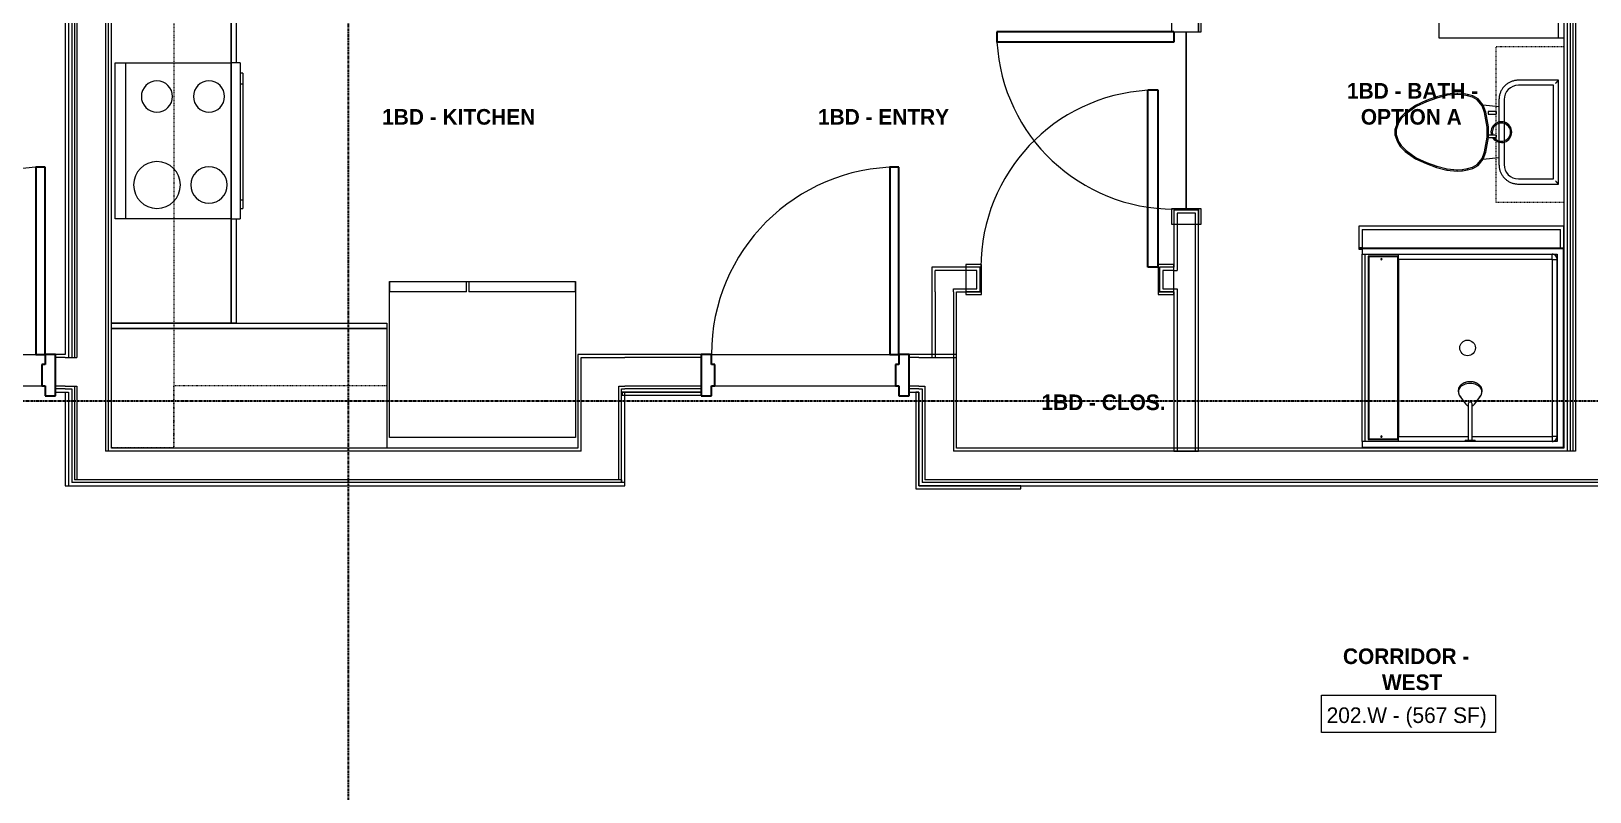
# Model space of a CAD drawing. Header units: inches. Extents: x -4093 to -1777, y 9773 to 12264.
# Drawn here: x -3215.3 to -2915.8, y 10392.1 to 10538.3 of the extents above; entities that cross this region are included whole.
import ezdxf

# ---------------------------------------------------------------- set-up
doc = ezdxf.new("R2010")
doc.units = ezdxf.units.IN
doc.header["$MEASUREMENT"] = 0
doc.linetypes.add('Dash', pattern=[0.25, 0.125, -0.125])
doc.linetypes.add('Grid Line 1_2_', pattern=[0.875, 0.5, -0.125, 0.125, -0.125])
for name, color, linetype, lineweight in [('0-1', 7, 'Continuous', 5), ('0-2', 7, 'Continuous', 9), ('0-3', 8, 'Continuous', 9), ('A-AREA-IDEN', 2, 'Continuous', 9), ('A-DOOR-1', 7, 'Continuous', 9), ('A-DOOR-2', 10, 'Continuous', 30), ('A-DOOR-FRAM-1', 10, 'Continuous', 30), ('A-FLOR-1', 7, 'Continuous', 9), ('A-FLOR-2', 192, 'Continuous', 9), ('A-WALL-1', 7, 'Continuous', 9), ('A-WALL-2', 250, 'Continuous', 18), ('I-WALL-1', 7, 'Continuous', 9), ('P-SANR-FIXT-1', 7, 'Continuous', 9), ('Q-CASE-1', 7, 'Continuous', 9), ('Q-CASE-2', 7, 'Dash', 9), ('Q-CASE-HDLN-1', 7, 'Dash', 9), ('Q-SPCQ-1', 7, 'Continuous', 9), ('S-GRID-1', 1, 'Grid Line 1_2_', 30)]:
    doc.layers.add(name, color=color, linetype=linetype, lineweight=lineweight)
doc.styles.add('Century Gothic', font='ufonts.com_century-gothic.ttf', dxfattribs={"height": 3})
doc.styles.add('Century Gothic_B', font='GOTHICB.TTF', dxfattribs={"height": 3})

# ---------------------------------------------------------------- blocks, each defined once
blk = doc.blocks.new('OD_CW_Upper Cabinet - OD_CW_Upper Cabinet-4366989-BACKGROUND - 2ND FLOOR')
at = {"layer": 'Q-CASE-HDLN-1'}
for p, q in [((0.74, -24), (0.74, -12)), ((0.74, -12), (115.86, -12)), ((115.86, -12), (115.86, -24)), ((115.86, -24), (0.74, -24))]:
    blk.add_line(p, q, dxfattribs=at)
blk = doc.blocks.new('OD_CW_Base Cabinet - OD_CW_Base Cabinet-V32-BACKGROUND - 2ND FLOOR')
at = {"layer": 'Q-CASE-1'}
for p, q in [((0.74, 0), (20.8, 0)), ((0.74, 0), (20.8, 0)), ((20.8, -1), (0.74, -1)), ((0.74, -1), (20.8, -1)), ((50.8, 0), (70.86, 0)), ((50.8, 0), (70.86, 0)), ((70.86, -1), (50.8, -1)), ((50.8, -1), (70.86, -1)), ((70.86, 0), (70.86, -24)), ((70.86, 0), (70.86, -1)), ((70.86, -1), (70.86, -24))]:
    blk.add_line(p, q, dxfattribs=at)
blk = doc.blocks.new('SWING - SINGLE - FLUSH - SWING - FLUSH - 2-10 x 6-8 - PRIVACY-4346067-BACKGROUND - 2ND FLOOR')
at = {"layer": 'A-DOOR-1'}
for p, q in [((-17, 2.87), (-20, 2.87)), ((-20, 2.87), (-20, -2.38)), ((-17, -2.38), (-17, 2.87)), ((20, 2.87), (17, 2.87)), ((17, 2.87), (17, -2.38)), ((20, -2.38), (20, 2.87)), ((-20, -2.38), (-17, -2.38)), ((-17, -2.38), (-20, -2.38)), ((-20, -2.38), (-20, -2.88)), ((-20, -2.88), (-17, -2.88)), ((-17, -2.88), (-17, -2.38)), ((17, -2.38), (20, -2.38)), ((20, -2.38), (17, -2.38)), ((17, -2.38), (17, -2.88)), ((17, -2.88), (20, -2.88)), ((20, -2.88), (20, -2.38))]:
    blk.add_line(p, q, dxfattribs=at)
blk.add_arc((17, 2.37), 34.07, 93.3657, 180, dxfattribs=at)
at = {"layer": 'A-DOOR-2'}
for p, q in [((15, 2.37), (15, 36.38)), ((17, 36.38), (15, 36.38)), ((17, 2.37), (17, 36.38)), ((17, 2.37), (15, 2.37))]:
    blk.add_line(p, q, dxfattribs=at)
blk = doc.blocks.new('SWING - SINGLE - FLUSH - SWING - FLUSH - 2-10 x 6-8 - PRIVACY-4346066-BACKGROUND - 2ND FLOOR')
at = {"layer": 'A-DOOR-1'}
for p, q in [((-17, 2.87), (-20, 2.87)), ((-20, 2.87), (-20, -2.38)), ((-17, -2.38), (-17, 2.87)), ((20, 2.87), (17, 2.87)), ((17, 2.87), (17, -2.38)), ((20, -2.38), (20, 2.87)), ((-20, -2.38), (-17, -2.38)), ((-17, -2.38), (-20, -2.38)), ((-20, -2.38), (-20, -2.88)), ((-20, -2.88), (-17, -2.88)), ((-17, -2.88), (-17, -2.38)), ((17, -2.38), (20, -2.38)), ((20, -2.38), (17, -2.38)), ((17, -2.38), (17, -2.88)), ((17, -2.88), (20, -2.88)), ((20, -2.88), (20, -2.38))]:
    blk.add_line(p, q, dxfattribs=at)
blk.add_arc((17, 2.37), 34.07, 93.3657, 180, dxfattribs=at)
at = {"layer": 'A-DOOR-2'}
for p, q in [((15, 2.37), (15, 36.38)), ((17, 36.38), (15, 36.38)), ((17, 2.37), (17, 36.38)), ((17, 2.37), (15, 2.37))]:
    blk.add_line(p, q, dxfattribs=at)
blk = doc.blocks.new('Toilet-Domestic-3D - Toilet-Domestic-3D-1352612-BACKGROUND - 2ND FLOOR')
at = {"layer": 'P-SANR-FIXT-1'}
for p, q in [((-9.98, 19.48), (-9.98, 11.75)), ((9.98, 19.48), (-9.98, 19.48)), ((-9.86, 19.36), (-9.98, 19.48)), ((9, 18.5), (-9, 18.5)), ((-9, 18.5), (-9, 11.75)), ((-9, 18.5), (-9, 11.75)), ((9, 18.5), (-9, 18.5)), ((9, 11.75), (9, 18.5)), ((9, 11.75), (9, 18.5)), ((9.98, 19.48), (9.86, 19.36)), ((9.98, 11.75), (9.98, 19.48)), ((-6.25, 9), (6.25, 9)), ((-6.25, 9), (6.25, 9)), ((-6.25, 8.02), (6.25, 8.02)), ((-4.86, 8.02), (-5.21, 5)), ((-1, 6), (-3.84, 5.5)), ((-1, 6), (-0.98, 5.75)), ((0.56, 6), (-1, 6)), ((3.84, 5.5), (1.05, 5.99)), ((5.21, 5), (4.86, 8.02)), ((-6.97, 3), (-7.24, 2)), ((-6.4, 4), (-6.97, 3)), ((-6.97, 3), (-6.73, 2.9)), ((-6.21, 3.84), (-6.73, 2.9)), ((-5.21, 5), (-6.4, 4)), ((-6.21, 3.84), (-6.4, 4)), ((-5.08, 4.78), (-6.21, 3.84)), ((-3.84, 5.5), (-5.21, 5)), ((-5.21, 5), (-5.08, 4.78)), ((-3.77, 5.26), (-5.08, 4.78)), ((-3.84, 5.5), (-3.77, 5.26)), ((-0.98, 5.75), (-3.77, 5.26)), ((0.98, 5.75), (-0.98, 5.75)), ((1, 5.98), (0.98, 5.75)), ((3.77, 5.26), (0.98, 5.75)), ((3.84, 5.5), (3.77, 5.26)), ((5.08, 4.78), (3.77, 5.26)), ((5.21, 5), (3.84, 5.5)), ((5.21, 5), (5.08, 4.78)), ((6.21, 3.84), (5.08, 4.78)), ((6.4, 4), (5.21, 5)), ((6.4, 4), (6.21, 3.84)), ((6.73, 2.9), (6.21, 3.84)), ((6.97, 3), (6.4, 4)), ((6.97, 3), (6.73, 2.9)), ((7.24, 2), (6.97, 3)), ((-7.41, 1), (-7.5, 0)), ((-7.24, 2), (-7.41, 1)), ((-7.41, 1), (-7.16, 0.96)), ((-7.16, 0.96), (-7.25, 0)), ((-7.24, 2), (-6.99, 1.95)), ((-6.99, 1.95), (-7.16, 0.96)), ((-6.73, 2.9), (-6.99, 1.95)), ((6.99, 1.95), (6.73, 2.9)), ((7.24, 2), (6.99, 1.95)), ((7.16, 0.96), (6.99, 1.95)), ((7.41, 1), (7.16, 0.96)), ((7.25, 0), (7.16, 0.96)), ((7.41, 1), (7.24, 2)), ((7.5, 0), (7.25, 0)), ((7.5, 0), (7.41, 1)), ((-7.5, 0), (-7.25, 0)), ((-7.5, 0), (-7.33, -1.99)), ((-7.33, -1.99), (-7.08, -1.95)), ((-7.33, -1.99), (-6.79, -4)), ((-7.25, 0), (-7.08, -1.95)), ((-7.08, -1.95), (-6.55, -3.92)), ((6.55, -3.92), (7.08, -1.95)), ((6.79, -4), (7.33, -1.99)), ((7.08, -1.95), (7.25, 0)), ((7.33, -1.99), (7.08, -1.95)), ((7.33, -1.99), (7.5, 0)), ((-6.79, -4), (-6.55, -3.92)), ((-6.79, -4), (-6.06, -6)), ((-6.55, -3.92), (-5.83, -5.9)), ((-6.06, -6), (-5.83, -5.9)), ((-5.83, -5.9), (-4.91, -7.88)), ((4.91, -7.88), (5.83, -5.9)), ((5.83, -5.9), (6.55, -3.92)), ((6.06, -6), (5.83, -5.9)), ((6.06, -6), (6.79, -4)), ((6.79, -4), (6.55, -3.92)), ((-6.06, -6), (-5.13, -8)), ((-5.13, -8), (-4.91, -7.88)), ((-5.13, -8), (-3.74, -10)), ((-4.91, -7.88), (-3.55, -9.84)), ((3.55, -9.84), (4.91, -7.88)), ((3.74, -10), (5.13, -8)), ((5.13, -8), (4.91, -7.88)), ((5.13, -8), (6.06, -6)), ((-3.74, -10), (-3.55, -9.84)), ((-3.74, -10), (-2.74, -11)), ((-3.55, -9.84), (-2.59, -10.8)), ((-2.74, -11), (-2.59, -10.8)), ((-2.74, -11), (-1.87, -11.5)), ((-2.59, -10.8), (-1.77, -11.27)), ((-1.87, -11.5), (-1.77, -11.27)), ((-1.87, -11.5), (-0.5, -12)), ((-1.77, -11.27), (-0.46, -11.75)), ((-0.5, -12), (-0.46, -11.75)), ((-0.46, -11.75), (0.46, -11.75)), ((0.46, -11.75), (1.77, -11.27)), ((0.5, -12), (0.46, -11.75)), ((0.5, -12), (1.87, -11.5)), ((1.77, -11.27), (2.59, -10.8)), ((1.87, -11.5), (1.77, -11.27)), ((1.87, -11.5), (2.74, -11)), ((2.59, -10.8), (3.55, -9.84)), ((2.74, -11), (2.59, -10.8)), ((2.74, -11), (3.74, -10)), ((3.74, -10), (3.55, -9.84)), ((-0.5, -12), (0.5, -12))]:
    blk.add_line(p, q, dxfattribs=at)
at = {"layer": 'P-SANR-FIXT-1', "flags": 128}
for points in [[(-9.98, 11.75), (-9.97, 11.6), (-9.97, 11.45), (-9.95, 11.3), (-9.93, 11.16), (-9.9, 11.01), (-9.87, 10.86), (-9.83, 10.72), (-9.79, 10.58), (-9.74, 10.44), (-9.68, 10.3), (-9.62, 10.16), (-9.56, 10.03), (-9.48, 9.9), (-9.41, 9.77), (-9.33, 9.65), (-9.24, 9.52), (-9.15, 9.41), (-9.05, 9.29), (-8.95, 9.18), (-8.85, 9.08), (-8.74, 8.97), (-8.62, 8.88), (-8.51, 8.78), (-8.39, 8.7), (-8.26, 8.61), (-8.14, 8.54), (-8.01, 8.46), (-7.87, 8.4), (-7.74, 8.33), (-7.6, 8.28), (-7.46, 8.22), (-7.32, 8.18), (-7.17, 8.14), (-7.03, 8.11), (-6.88, 8.08), (-6.74, 8.05), (-6.59, 8.04), (-6.44, 8.03), (-6.29, 8.02), (-6.25, 8.02)], [(6.25, 8.02), (6.4, 8.03), (6.55, 8.03), (6.7, 8.05), (6.84, 8.07), (6.99, 8.1), (7.14, 8.13), (7.28, 8.17), (7.42, 8.21), (7.56, 8.26), (7.7, 8.32), (7.84, 8.38), (7.97, 8.44), (8.1, 8.52), (8.23, 8.59), (8.35, 8.67), (8.48, 8.76), (8.59, 8.85), (8.71, 8.95), (8.82, 9.05), (8.92, 9.15), (9.03, 9.26), (9.12, 9.38), (9.22, 9.49), (9.3, 9.61), (9.39, 9.74), (9.46, 9.86), (9.54, 9.99), (9.6, 10.13), (9.67, 10.26), (9.72, 10.4), (9.78, 10.54), (9.82, 10.68), (9.86, 10.83), (9.89, 10.97), (9.92, 11.12), (9.95, 11.26), (9.96, 11.41), (9.97, 11.56), (9.98, 11.71), (9.98, 11.75)]]:
    blk.add_lwpolyline(points, dxfattribs=at)
at = {"layer": 'P-SANR-FIXT-1'}
for centre, radius, start, end in [((-6.25, 11.75), 2.75, 180, 270), ((-6.25, 11.75), 2.75, 180, 270), ((0, 8.48), 2, 360, 286.863), ((0, 8.48), 1.75, 360, 289.017), ((6.25, 11.75), 2.75, 270, 360), ((6.25, 11.75), 2.75, 270, 360), ((0, 8.48), 2, 302.0714, 360), ((0, 8.48), 1.75, 308.7554, 360)]:
    blk.add_arc(centre, radius, start, end, dxfattribs=at)
for points in [[(-9.98, 19.48), (-9.98, 19.48), (-9.98, 19.48), (-9.98, 19.48)], [(9.98, 19.48), (9.98, 19.48), (9.98, 19.48), (9.98, 19.48)]]:
    blk.add_open_spline(points, degree=3, dxfattribs=at)
for points, knots in [([(-9.37, 18.87), (-9.41, 18.91), (-9.47, 18.97), (-9.55, 19.05), (-9.6, 19.1), (-9.66, 19.16), (-9.71, 19.21), (-9.75, 19.25), (-9.78, 19.28), (-9.8, 19.3), (-9.82, 19.32), (-9.85, 19.35), (-9.86, 19.36), (-9.86, 19.36)], [0, 0, 0, 0, 0.166667, 0.25, 0.333333, 0.416667, 0.5, 0.583333, 0.666667, 0.708333, 0.75, 0.833333, 1, 1, 1, 1]), ([(9.86, 19.36), (9.86, 19.36), (9.85, 19.35), (9.82, 19.32), (9.8, 19.3), (9.78, 19.28), (9.75, 19.25), (9.71, 19.21), (9.66, 19.16), (9.6, 19.1), (9.55, 19.05), (9.47, 18.97), (9.41, 18.91), (9.37, 18.87)], [-1, -1, -1, -1, -0.833333, -0.75, -0.708333, -0.666667, -0.583333, -0.5, -0.416667, -0.333333, -0.25, -0.166667, 0, 0, 0, 0])]:
    blk.add_open_spline(points, degree=3, knots=knots, dxfattribs=at)
blk = doc.blocks.new('Bath Vanity - Bath Vanity 48_-3150017-BACKGROUND - 2ND FLOOR')
at = {"layer": 'Q-CASE-1'}
for p, q in [((24.74, 24), (-23.26, 24)), ((-23.26, 24), (-23.26, 1)), ((24.74, 1), (24.74, 24))]:
    blk.add_line(p, q, dxfattribs=at)
blk = doc.blocks.new('BATHROOM MIRROR - BATHROOM MIRROR 48_-3123886-BACKGROUND - 2ND FLOOR')
at = {"layer": 'Q-CASE-1'}
for p, q in [((-23.26, -23), (24.74, -23)), ((-23.26, -23), (-23.26, -24)), ((24.74, -24), (24.74, -23)), ((24.74, -24), (-23.26, -24))]:
    blk.add_line(p, q, dxfattribs=at)
blk = doc.blocks.new('300 Series Wall Hung Cabinet_326 - 30_-2909953-BACKGROUND - 2ND FLOOR')
at = {"layer": 'Q-CASE-1'}
for p, q in [((-2.01, 14.69), (-2.5, 14.69)), ((-2.5, 14.69), (-2.5, 13.19)), ((-2.01, 13.19), (-2.5, 13.19)), ((-2.01, 13.19), (-2.01, 14.69)), ((2.49, 14.69), (2, 14.69)), ((2, 14.69), (2, 13.19)), ((2.49, 13.19), (2, 13.19)), ((2.49, 13.19), (2.49, 14.69))]:
    blk.add_line(p, q, dxfattribs=at)
at = {"layer": 'Q-CASE-2'}
for p, q in [((-15, 0.19), (-15, 13.19)), ((-15, 13.19), (15, 13.19)), ((15, 13.19), (15, 0.19)), ((15, 0.19), (-15, 0.19))]:
    blk.add_line(p, q, dxfattribs=at)
blk = doc.blocks.new('OD_CW_Upper Cabinet - OD_CW_Upper Cabinet-4366990-BACKGROUND - 2ND FLOOR')
at = {"layer": 'Q-CASE-HDLN-1'}
for p, q in [((0.74, -24), (0.74, -12)), ((0.74, -12), (41.64, -12)), ((41.64, -12), (41.64, -24)), ((41.64, -24), (0.74, -24))]:
    blk.add_line(p, q, dxfattribs=at)
blk = doc.blocks.new('OD_CW_Base Cabinet - OD_CW_Base Cabinet-4365928-BACKGROUND - 2ND FLOOR')
at = {"layer": 'Q-CASE-1'}
for p, q in [((0.74, 0), (53.64, 0)), ((0.74, 0), (53.64, 0)), ((53.64, -1), (0.74, -1)), ((0.74, -1), (53.64, -1)), ((53.64, 0), (53.64, -24)), ((53.64, 0), (53.64, -1)), ((53.64, -1), (53.64, -24))]:
    blk.add_line(p, q, dxfattribs=at)
blk = doc.blocks.new('Refrigerator_-_Side-by-Side_6047 - 36_ X 30_-1372843-BACKGROUND - 2ND FLOOR')
at = {"layer": 'Q-SPCQ-1'}
for p, q in [((-17.88, 15.58), (17.87, 15.58)), ((-17.88, -14.42), (-17.88, 15.58)), ((-17.88, 15.58), (-3.13, 15.58)), ((-17.88, 15.58), (-17.88, 13.58)), ((-3.13, 13.58), (-3.13, 15.58)), ((-2.63, 15.58), (17.87, 15.58)), ((-2.63, 15.58), (-2.63, 13.58)), ((17.87, 15.58), (17.87, -14.42)), ((17.87, 13.58), (17.87, 15.58)), ((-3.13, 13.58), (-17.88, 13.58)), ((17.87, 13.58), (-2.63, 13.58)), ((17.87, -14.42), (-17.88, -14.42))]:
    blk.add_line(p, q, dxfattribs=at)
blk = doc.blocks.new('The Shower - The Shower-V87-BACKGROUND - 2ND FLOOR')
at = {"layer": 'P-SANR-FIXT-1'}
for p, q in [((0, -0.5), (38.5, -0.5)), ((0, -39.25), (0, -0.5)), ((0.12, -39.25), (0.12, -0.63)), ((0.12, -0.63), (38.38, -0.63)), ((1.25, -39.25), (1.25, -1.75)), ((1.25, -1.75), (37.25, -1.75)), ((1.3, -2.43), (1.28, -2.51)), ((1.42, -2.2), (1.4, -2.23)), ((1.58, -2.01), (1.51, -2.08)), ((1.73, -1.9), (1.7, -1.92)), ((2.01, -1.78), (1.93, -1.8)), ((2.2, -32.27), (2.2, -2.75)), ((2.25, -1.77), (2.25, -1.75)), ((36.25, -1.77), (2.25, -1.77)), ((36.25, -2.7), (2.25, -2.7)), ((36.25, -1.77), (36.25, -1.75)), ((36.3, -18.11), (36.3, -2.75)), ((36.57, -1.8), (36.49, -1.78)), ((36.8, -1.92), (36.77, -1.9)), ((36.99, -2.08), (36.92, -2.01)), ((37.1, -2.23), (37.08, -2.2)), ((37.22, -2.51), (37.2, -2.43)), ((37.25, -1.75), (37.25, -17.52)), ((38.38, -0.63), (38.38, -39.25)), ((38.5, -0.5), (38.5, -39.25)), ((36.3, -32.27), (36.3, -18.89)), ((37.25, -19.48), (37.25, -39.25)), ((1.62, -32.27), (1.62, -38.13)), ((36.75, -32.38), (1.75, -32.38)), ((1.75, -32.38), (1.75, -38)), ((2.2, -32.27), (36.3, -32.27)), ((36.75, -38), (36.75, -32.38)), ((36.88, -38.13), (36.88, -32.27)), ((1.25, -38.75), (37.25, -38.75)), ((1.25, -39.25), (1.25, -38.75)), ((1.62, -38.13), (36.88, -38.13)), ((1.75, -38), (36.75, -38)), ((37.25, -38.75), (37.25, -39.25)), ((0.12, -39.25), (0, -39.25)), ((0.12, -39.25), (1.25, -39.25)), ((37.25, -39.25), (1.25, -39.25)), ((37.25, -39.25), (38.38, -39.25)), ((38.5, -39.25), (38.38, -39.25))]:
    blk.add_line(p, q, dxfattribs=at)
blk.add_circle((19.25, -19), 1.5, dxfattribs=at)
for centre, radius, start, end in [((2.25, -2.75), 1, 90, 180), ((36.25, -2.75), 1, 0, 90), ((2.2, -35.56), 0.125, 0, 180), ((2.2, -35.56), 0.125, 180, 0), ((36.3, -35.56), 0.125, 0, 180), ((36.3, -35.56), 0.125, 180, 0)]:
    blk.add_arc(centre, radius, start, end, dxfattribs=at)
for centre, start_param, end_param in [((2.2, -32.28), 1.570796, 3.141593), ((36.3, -32.28), 0, 1.570796)]:
    blk.add_ellipse(centre, major_axis=(0.95, 0), ratio=0.019505, start_param=start_param, end_param=end_param, dxfattribs=at)
for points, knots in [([(2.25, -1.77), (2.18, -1.77), (2.05, -1.78), (1.8, -1.86), (1.52, -2.04), (1.34, -2.32), (1.26, -2.57), (1.25, -2.7), (1.25, -2.77)], [0, 0, 0, 0, 0.125, 0.25, 0.5, 0.75, 0.875, 1, 1, 1, 1]), ([(1.38, -2.25), (1.41, -2.21), (1.47, -2.12), (1.54, -2.04), (1.59, -2)], [-0.6665731, -0.6665731, -0.6665731, -0.6665731, -0.5714286, -0.4611793, -0.4611793, -0.4611793, -0.4611793]), ([(1.75, -1.88), (1.77, -1.87), (1.86, -1.82), (2.03, -1.77), (2.17, -1.75), (2.25, -1.75)], [-0.3333068, -0.3333068, -0.3333068, -0.3333068, -0.2857143, -0.1428571, 0, 0, 0, 0]), ([(2.25, -2.7), (2.24, -2.7), (2.24, -2.7), (2.23, -2.7), (2.22, -2.71), (2.22, -2.71), (2.21, -2.72), (2.21, -2.73), (2.2, -2.74), (2.2, -2.74), (2.2, -2.75), (2.2, -2.75)], [-1, -1, -1, -1, -0.833333, -0.75, -0.666667, -0.583333, -0.416667, -0.333333, -0.208333, -0.083333, 0, 0, 0, 0]), ([(36.25, -1.75), (36.31, -1.75), (36.42, -1.76), (36.59, -1.8), (36.7, -1.85), (36.75, -1.88)], [-1, -1, -1, -1, -0.8928571, -0.7857143, -0.6666667, -0.6666667, -0.6666667, -0.6666667]), ([(37.25, -2.77), (37.25, -2.7), (37.24, -2.57), (37.16, -2.32), (36.98, -2.04), (36.7, -1.86), (36.45, -1.78), (36.32, -1.77), (36.25, -1.77)], [0, 0, 0, 0, 0.125, 0.25, 0.5, 0.75, 0.875, 1, 1, 1, 1]), ([(36.3, -2.75), (36.3, -2.74), (36.3, -2.74), (36.3, -2.73), (36.29, -2.72), (36.29, -2.72), (36.28, -2.71), (36.27, -2.71), (36.26, -2.7), (36.26, -2.7), (36.25, -2.7), (36.25, -2.7)], [-1, -1, -1, -1, -0.833333, -0.75, -0.666667, -0.583333, -0.416667, -0.333333, -0.208333, -0.083333, 0, 0, 0, 0]), ([(36.75, -1.88), (36.79, -1.91), (36.89, -1.97), (36.97, -2.05), (37.01, -2.1)], [-0.6665731, -0.6665731, -0.6665731, -0.6665731, -0.5714286, -0.4475924, -0.4475924, -0.4475924, -0.4475924]), ([(37.12, -2.25), (37.13, -2.27), (37.16, -2.33), (37.18, -2.38), (37.19, -2.42)], [-0.3333068, -0.3333068, -0.3333068, -0.3333068, -0.2857143, -0.2174647, -0.2174647, -0.2174647, -0.2174647])]:
    blk.add_open_spline(points, degree=3, knots=knots, dxfattribs=at)
for points in [[(1.25, -2.75), (1.25, -2.74), (1.25, -2.72), (1.25, -2.71)], [(2.2, -2.75), (2.12, -2.75), (1.95, -2.75), (1.72, -2.75), (1.52, -2.76), (1.37, -2.76), (1.27, -2.76), (1.25, -2.77), (1.25, -2.77)], [(1.35, -2.32), (1.36, -2.3), (1.37, -2.27), (1.38, -2.25)], [(1.63, -1.97), (1.67, -1.94), (1.71, -1.91), (1.75, -1.88)], [(2.25, -2.7), (2.25, -2.62), (2.25, -2.45), (2.25, -2.22), (2.25, -2.03), (2.25, -1.88), (2.25, -1.82), (2.25, -1.8)], [(36.25, -2.7), (36.25, -2.62), (36.25, -2.45), (36.25, -2.22), (36.25, -2.03), (36.25, -1.88), (36.25, -1.82), (36.25, -1.8)], [(36.3, -2.75), (36.38, -2.75), (36.55, -2.75), (36.78, -2.75), (36.98, -2.76), (37.13, -2.76), (37.23, -2.76), (37.25, -2.77), (37.25, -2.77)], [(37.04, -2.14), (37.07, -2.18), (37.09, -2.21), (37.12, -2.25)], [(37.25, -2.67), (37.25, -2.7), (37.25, -2.72), (37.25, -2.75)]]:
    blk.add_open_spline(points, degree=3, dxfattribs=at)
blk = doc.blocks.new('Shower Head - Shower Head-3260035-BACKGROUND - 2ND FLOOR')
at = {"layer": 'P-SANR-FIXT-1'}
for p, q in [((-2.28, 9.81), (-2.28, 9.54)), ((2.28, 9.54), (2.28, 9.81)), ((-2.02, 8.78), (-0.84, 7.19)), ((-0.39, 7.27), (-0.39, 6.01)), ((0.39, 6.01), (0.39, 7.27)), ((0.84, 7.19), (2.02, 8.78)), ((-0.98, 0.26), (-0.98, 0)), ((-0.98, 0.26), (0.98, 0.26)), ((-0.39, 1), (-0.39, 0.26)), ((0.39, 0.26), (0.39, 1)), ((0.98, 0), (0.98, 0.26)), ((0.98, 0), (-0.98, 0))]:
    blk.add_line(p, q, dxfattribs=at)
at = {"layer": 'P-SANR-FIXT-1', "flags": 128}
for points in [[(0, 11.49), (-0.09, 11.49), (-0.18, 11.48), (-0.27, 11.48), (-0.35, 11.47), (-0.44, 11.46), (-0.53, 11.44), (-0.62, 11.43), (-0.7, 11.41), (-0.79, 11.39), (-0.87, 11.36), (-0.95, 11.34), (-1.03, 11.31), (-1.11, 11.28), (-1.19, 11.25), (-1.26, 11.21), (-1.34, 11.17), (-1.41, 11.13), (-1.48, 11.09), (-1.55, 11.05), (-1.61, 11), (-1.68, 10.95), (-1.74, 10.9), (-1.8, 10.85), (-1.85, 10.8), (-1.9, 10.74), (-1.95, 10.69), (-2, 10.63), (-2.04, 10.57), (-2.08, 10.51), (-2.12, 10.44), (-2.15, 10.38), (-2.18, 10.31), (-2.21, 10.25), (-2.23, 10.18), (-2.25, 10.11), (-2.26, 10.04), (-2.27, 9.97), (-2.28, 9.9), (-2.28, 9.83), (-2.28, 9.81)], [(2.28, 9.81), (2.28, 9.88), (2.28, 9.95), (2.27, 10.02), (2.25, 10.09), (2.24, 10.16), (2.21, 10.23), (2.19, 10.3), (2.16, 10.36), (2.13, 10.43), (2.09, 10.49), (2.05, 10.55), (2.01, 10.61), (1.97, 10.67), (1.92, 10.73), (1.86, 10.79), (1.81, 10.84), (1.75, 10.89), (1.69, 10.94), (1.63, 10.99), (1.57, 11.04), (1.5, 11.08), (1.43, 11.12), (1.36, 11.16), (1.28, 11.2), (1.21, 11.24), (1.13, 11.27), (1.05, 11.3), (0.97, 11.33), (0.89, 11.36), (0.81, 11.38), (0.72, 11.4), (0.64, 11.42), (0.55, 11.44), (0.47, 11.45), (0.38, 11.46), (0.29, 11.47), (0.2, 11.48), (0.11, 11.49), (0.02, 11.49), (0, 11.49)], [(-0.84, 7.19), (-0.81, 7.16), (-0.79, 7.13), (-0.76, 7.1), (-0.73, 7.08), (-0.7, 7.05), (-0.68, 7.03), (-0.65, 7.01), (-0.62, 6.98), (-0.59, 6.97), (-0.56, 6.95), (-0.53, 6.93), (-0.49, 6.91), (-0.46, 6.9), (-0.43, 6.89), (-0.4, 6.87)], [(-0.39, 6.01), (-0.39, 5.81), (-0.39, 5.6), (-0.39, 5.38), (-0.39, 5.15), (-0.39, 4.92), (-0.39, 4.68), (-0.39, 4.43), (-0.39, 4.18), (-0.39, 3.93), (-0.39, 3.67), (-0.39, 3.4), (-0.39, 3.13), (-0.39, 2.86), (-0.39, 2.59), (-0.39, 2.31), (-0.39, 2.03), (-0.39, 1.75), (-0.39, 1.46), (-0.39, 1.18), (-0.39, 1)], [(0.39, 6.87), (0.43, 6.88), (0.46, 6.9), (0.49, 6.91), (0.52, 6.93), (0.55, 6.94), (0.58, 6.96), (0.61, 6.98), (0.64, 7), (0.67, 7.03), (0.7, 7.05), (0.73, 7.07), (0.76, 7.1), (0.78, 7.13), (0.81, 7.16), (0.83, 7.19), (0.84, 7.19)], [(0.39, 1), (0.39, 1.29), (0.39, 1.57), (0.39, 1.85), (0.39, 2.13), (0.39, 2.41), (0.39, 2.69), (0.39, 2.96), (0.39, 3.23), (0.39, 3.5), (0.39, 3.76), (0.39, 4.02), (0.39, 4.27), (0.39, 4.52), (0.39, 4.77), (0.39, 5), (0.39, 5.23), (0.39, 5.46), (0.39, 5.67), (0.39, 5.88), (0.39, 6.01)]]:
    blk.add_lwpolyline(points, dxfattribs=at)
at = {"layer": 'P-SANR-FIXT-1'}
for centre, major_axis, start_param, end_param in [((0, 9.54), (-2.28, 0), 4.712389, 6.956384), ((0, 9.54), (2.28, 0), 5.609987, 7.853982), ((0, 7.27), (-0.394, 0), 4.712389, 6.283185), ((0, 7.27), (0.394, 0), 0, 1.570796)]:
    blk.add_ellipse(centre, major_axis=major_axis, ratio=0.707107, start_param=start_param, end_param=end_param, dxfattribs=at)
blk = doc.blocks.new('Range - 24_ x 30_-2320547-BACKGROUND - 2ND FLOOR')
at = {"layer": 'Q-SPCQ-1'}
for p, q in [((0, 22), (0, 24)), ((0, 24), (30, 24)), ((30, 24), (30, 22)), ((0, 1.75), (0, 22)), ((0, 22), (30, 22)), ((30, 22), (30, 1.75)), ((30, 1.75), (0, 1.75)), ((0, 1.75), (30, 1.75)), ((0, 1.75), (0, 0)), ((30, 0), (30, 1.75)), ((30, 0), (0, 0)), ((2, 0), (2, -0.5)), ((3.61, -0.5), (2, -0.5)), ((3.61, 0), (3.61, -0.5)), ((25.87, -0.5), (3.61, -0.5)), ((25.87, -0.5), (25.87, 0)), ((28, -0.5), (25.87, -0.5)), ((28, -0.5), (28, 0))]:
    blk.add_line(p, q, dxfattribs=at)
for centre, radius, start, end in [((6.5, 16), 4.5, 0, 180), ((23.5, 16), 3, 0, 180), ((6.5, 16), 4.5, 180, 360), ((23.5, 16), 3, 180, 360), ((6.5, 6), 3.5, 0, 180), ((23.5, 6), 3, 0, 180), ((6.5, 6), 3.5, 180, 360), ((23.5, 6), 3, 180, 360)]:
    blk.add_arc(centre, radius, start, end, dxfattribs=at)
blk = doc.blocks.new('CTR - 1st Phase - Unit Layouts_rvt-1-BACKGROUND - 2ND FLOOR')
at = {"layer": 'A-FLOR-1'}
for p, q in [((-2993.32, 10504.16), (-2993.32, 10538.16)), ((-2993.32, 10538.16), (-2993.32, 10504.16)), ((-3248.64, 10476.16), (-3214.39, 10476.16)), ((-3084.57, 10476.16), (-3050.32, 10476.16))]:
    blk.add_line(p, q, dxfattribs=at)
at = {"layer": 'A-WALL-1'}
for p, q in [((-2990.95, 10503.91), (-2995.7, 10503.91)), ((-2995.7, 10503.91), (-2995.7, 10492.91)), ((-2990.95, 10457.54), (-2990.95, 10503.91)), ((-2920.76, 10500.79), (-2960.14, 10500.79)), ((-2960.14, 10500.79), (-2960.14, 10500.16)), ((-2960.14, 10500.16), (-2960.14, 10496.66)), ((-2920.76, 10500.16), (-2920.76, 10500.79)), ((-2920.76, 10496.66), (-2920.76, 10500.16)), ((-2960.14, 10496.66), (-2960.14, 10496.41)), ((-2960.14, 10496.41), (-2959.51, 10496.41)), ((-3032.95, 10492.91), (-3042.2, 10492.91)), ((-3042.2, 10492.91), (-3042.2, 10492.29)), ((-3042.2, 10492.29), (-3042.2, 10488.16)), ((-3032.95, 10488.16), (-3032.95, 10492.91)), ((-2995.7, 10492.91), (-2998.45, 10492.91)), ((-2998.45, 10492.91), (-2998.45, 10488.16)), ((-3042.2, 10488.16), (-3042.2, 10475.54)), ((-3037.45, 10475.54), (-3037.45, 10488.16)), ((-3037.45, 10488.16), (-3032.95, 10488.16)), ((-2998.45, 10488.16), (-2995.7, 10488.16)), ((-2995.7, 10488.16), (-2995.7, 10457.54)), ((-3042.2, 10475.54), (-3037.45, 10475.54)), ((-2995.7, 10457.54), (-2990.95, 10457.54))]:
    blk.add_line(p, q, dxfattribs=at)
at = {"layer": 'A-WALL-2'}
for p, q in [((-2995.07, 10503.29), (-2995.07, 10492.29)), ((-2993.32, 10503.29), (-2995.07, 10503.29)), ((-2991.57, 10503.29), (-2993.32, 10503.29)), ((-2991.57, 10457.54), (-2991.57, 10503.29)), ((-2959.51, 10500.16), (-2959.51, 10496.66)), ((-2959.51, 10500.16), (-2921.39, 10500.16)), ((-2921.39, 10496.66), (-2921.39, 10500.16)), ((-2959.51, 10496.66), (-2960.14, 10496.66)), ((-2960.14, 10496.66), (-2959.51, 10496.66)), ((-3041.57, 10488.79), (-3041.57, 10492.29)), ((-3033.57, 10492.29), (-3041.57, 10492.29)), ((-3033.57, 10490.54), (-3033.57, 10492.29)), ((-3033.57, 10488.79), (-3033.57, 10490.54)), ((-2997.82, 10492.29), (-2997.82, 10490.54)), ((-2995.7, 10492.29), (-2997.82, 10492.29)), ((-2997.82, 10490.54), (-2997.82, 10488.79)), ((-2995.7, 10492.29), (-2995.07, 10492.29)), ((-3041.57, 10488.16), (-3041.57, 10488.79)), ((-3041.57, 10488.16), (-3041.57, 10475.54)), ((-3038.07, 10488.16), (-3038.07, 10488.79)), ((-3038.07, 10488.79), (-3033.57, 10488.79)), ((-3038.07, 10488.16), (-3038.07, 10475.54)), ((-2997.82, 10488.79), (-2995.7, 10488.79)), ((-2995.7, 10488.79), (-2995.07, 10488.79)), ((-2995.07, 10488.79), (-2995.07, 10457.54))]:
    blk.add_line(p, q, dxfattribs=at)
at = {"layer": '0-2'}
for name, p, rotation in [('Bath Vanity - Bath Vanity 48_-3150017-BACKGROUND - 2ND FLOOR', (-2920.76, 10560.24), 90.0000000001117), ('BATHROOM MIRROR - BATHROOM MIRROR 48_-3123886-BACKGROUND - 2ND FLOOR', (-2944.77, 10560.24), 90.00000000018638), ('OD_CW_Upper Cabinet - OD_CW_Upper Cabinet-4366989-BACKGROUND - 2ND FLOOR', (-3175.89, 10574.03), 270.0000000000037), ('OD_CW_Base Cabinet - OD_CW_Base Cabinet-V32-BACKGROUND - 2ND FLOOR', (-3175.89, 10553.03), 269.9999999999994), ('SWING - SINGLE - FLUSH - SWING - FLUSH - 2-10 x 6-8 - PRIVACY-4346067-BACKGROUND - 2ND FLOOR', (-2993.32, 10521.16), 89.9999999999855), ('300 Series Wall Hung Cabinet_326 - 30_-2909953-BACKGROUND - 2ND FLOOR', (-2920.58, 10520.33), 90.00000000006371), ('Range - 24_ x 30_-2320547-BACKGROUND - 2ND FLOOR', (-3175.14, 10502.23), 90.0000000000008), ('Toilet-Domestic-3D - Toilet-Domestic-3D-1352612-BACKGROUND - 2ND FLOOR', (-2941.24, 10518.88), 270.0000000002111), ('The Shower - The Shower-V87-BACKGROUND - 2ND FLOOR', (-2920.26, 10496.66), 269.9999999998429)]:
    blk.add_blockref(name, p, dxfattribs=dict(at, rotation=rotation))
for name, p in [('SWING - SINGLE - FLUSH - SWING - FLUSH - 2-10 x 6-8 - PRIVACY-4346066-BACKGROUND - 2ND FLOOR', (-3015.7, 10490.54)), ('Refrigerator_-_Side-by-Side_6047 - 36_ X 30_-1372843-BACKGROUND - 2ND FLOOR', (-3128.55, 10474.59)), ('OD_CW_Base Cabinet - OD_CW_Base Cabinet-4365928-BACKGROUND - 2ND FLOOR', (-3200.62, 10482.16)), ('OD_CW_Upper Cabinet - OD_CW_Upper Cabinet-4366990-BACKGROUND - 2ND FLOOR', (-3188.62, 10482.16)), ('Shower Head - Shower Head-3260035-BACKGROUND - 2ND FLOOR', (-2938.76, 10459.41))]:
    blk.add_blockref(name, p, dxfattribs=at)
blk = doc.blocks.new('HOLLOW METAL - UNIT DOOR-2191978-BACKGROUND - 2ND FLOOR')
at = {"layer": 'A-DOOR-1'}
blk.add_arc((18, 3.875), 36, 90, 180, dxfattribs=at)
at = {"layer": 'A-DOOR-2'}
for p, q in [((18, 39.875), (16.25, 39.875)), ((16.25, 39.875), (16.25, 3.875)), ((18, 3.875), (18, 39.875)), ((16.25, 3.875), (18, 3.875))]:
    blk.add_line(p, q, dxfattribs=at)
at = {"layer": 'A-DOOR-FRAM-1'}
for p, q in [((-18, 3.875), (-20, 3.875)), ((-20, 3.875), (-20, -4.125)), ((-18, 1.9375), (-18, 3.875)), ((18, 3.875), (18, 1.9375)), ((20, 3.875), (18, 3.875)), ((20, -4.125), (20, 3.875)), ((-17.375, 1.9375), (-18, 1.9375)), ((-17.375, -2.1875), (-17.375, 1.9375)), ((18, 1.9375), (17.375, 1.9375)), ((17.375, 1.9375), (17.375, -2.1875)), ((-18, -4.125), (-18, -2.1875)), ((-18, -2.1875), (-17.375, -2.1875)), ((17.375, -2.1875), (18, -2.1875)), ((18, -2.1875), (18, -4.125)), ((-20, -4.125), (-18, -4.125)), ((18, -4.125), (20, -4.125))]:
    blk.add_line(p, q, dxfattribs=at)
blk = doc.blocks.new('CTR - 1st Phase - Common Walls_rvt-1-BACKGROUND - 2ND FLOOR')
at = {"layer": 'A-WALL-2'}
for p, q in [((-3208.14, 10843.14), (-3208.14, 10475.54)), ((-3207.51, 10843.14), (-3207.51, 10475.54)), ((-3207.01, 10843.14), (-3207.01, 10475.54)), ((-3206.51, 10843.14), (-3206.51, 10475.54)), ((-2920.14, 10843.14), (-2920.14, 10458.16)), ((-2919.51, 10843.14), (-2919.51, 10458.16)), ((-2919.01, 10843.14), (-2919.01, 10458.16)), ((-2918.51, 10843.14), (-2918.51, 10458.16)), ((-3201.01, 10715.5), (-3201.01, 10457.54)), ((-3200.51, 10715.5), (-3200.51, 10457.54)), ((-3208.76, 10475.54), (-3210.64, 10475.54)), ((-3208.76, 10475.54), (-3208.14, 10475.54)), ((-3208.14, 10475.54), (-3207.51, 10475.54)), ((-3207.51, 10475.54), (-3207.01, 10475.54)), ((-3207.01, 10475.54), (-3206.51, 10475.54)), ((-3109.61, 10475.54), (-3102.36, 10475.54)), ((-3109.61, 10457.54), (-3109.61, 10475.54)), ((-3102.36, 10475.54), (-3101.24, 10475.54)), ((-3086.57, 10475.54), (-3101.24, 10475.54)), ((-3044.7, 10475.54), (-3046.57, 10475.54)), ((-3044.7, 10475.54), (-3043.57, 10475.54)), ((-3043.57, 10475.54), (-3038.07, 10475.54)), ((-3038.07, 10475.54), (-3038.07, 10457.54)), ((-3208.76, 10470.04), (-3210.64, 10470.04)), ((-3208.76, 10469.54), (-3210.64, 10469.54)), ((-3208.76, 10470.04), (-3207.51, 10470.04)), ((-3208.76, 10469.54), (-3208.14, 10469.54)), ((-3208.14, 10469.54), (-3207.51, 10469.54)), ((-3207.51, 10470.04), (-3207.01, 10470.04)), ((-3207.51, 10469.54), (-3207.51, 10451.54)), ((-3207.01, 10470.04), (-3207.01, 10452.04)), ((-3207.01, 10470.04), (-3206.51, 10470.04)), ((-3206.51, 10470.04), (-3206.51, 10452.04)), ((-3102.36, 10470.04), (-3101.86, 10470.04)), ((-3102.36, 10452.04), (-3102.36, 10470.04)), ((-3101.86, 10470.04), (-3101.24, 10470.04)), ((-3101.86, 10468.91), (-3101.86, 10469.54)), ((-3101.86, 10469.54), (-3101.24, 10469.54)), ((-3101.86, 10468.91), (-3101.86, 10469.54)), ((-3086.57, 10470.04), (-3101.24, 10470.04)), ((-3086.57, 10469.54), (-3101.24, 10469.54)), ((-3044.7, 10470.04), (-3046.57, 10470.04)), ((-3044.7, 10469.54), (-3046.57, 10469.54)), ((-3044.7, 10470.04), (-3044.07, 10470.04)), ((-3044.7, 10469.54), (-3044.07, 10469.54)), ((-3044.07, 10470.04), (-3043.57, 10470.04)), ((-3044.07, 10469.54), (-3044.07, 10451.54)), ((-3043.57, 10470.04), (-3043.57, 10452.04)), ((-3208.76, 10468.91), (-3208.14, 10468.91)), ((-3208.14, 10468.91), (-3208.14, 10450.91)), ((-3101.86, 10468.91), (-3101.24, 10468.91)), ((-3101.86, 10452.04), (-3101.86, 10468.91)), ((-3200.51, 10457.54), (-3201.01, 10457.54)), ((-3199.89, 10457.54), (-3200.51, 10457.54)), ((-3110.24, 10457.54), (-3199.89, 10457.54)), ((-3109.61, 10457.54), (-3110.24, 10457.54)), ((-3037.45, 10457.54), (-3038.07, 10457.54)), ((-2920.14, 10457.54), (-3037.45, 10457.54)), ((-2920.14, 10458.16), (-2920.14, 10457.54)), ((-2919.51, 10457.54), (-2920.14, 10457.54)), ((-2919.51, 10457.54), (-2920.14, 10457.54)), ((-2919.51, 10458.16), (-2919.51, 10457.54)), ((-2919.01, 10457.54), (-2919.51, 10457.54)), ((-2919.01, 10457.54), (-2919.51, 10457.54)), ((-2919.01, 10458.16), (-2919.01, 10457.54)), ((-2918.51, 10457.54), (-2919.01, 10457.54)), ((-2918.51, 10457.54), (-2919.01, 10457.54)), ((-2918.51, 10458.16), (-2918.51, 10457.54)), ((-3207.01, 10451.54), (-3207.51, 10451.54)), ((-3206.51, 10452.04), (-3207.01, 10452.04)), ((-3199.89, 10451.54), (-3207.01, 10451.54)), ((-3201.01, 10452.04), (-3206.51, 10452.04)), ((-3199.89, 10452.04), (-3201.01, 10452.04)), ((-3110.24, 10452.04), (-3199.89, 10452.04)), ((-3110.24, 10451.54), (-3199.89, 10451.54)), ((-3109.61, 10452.04), (-3110.24, 10452.04)), ((-3101.86, 10451.54), (-3110.24, 10451.54)), ((-3102.36, 10452.04), (-3109.61, 10452.04)), ((-3101.86, 10452.04), (-3102.36, 10452.04)), ((-3101.86, 10452.04), (-3101.86, 10451.54)), ((-3101.86, 10451.54), (-3101.86, 10452.04)), ((-3101.24, 10451.54), (-3101.86, 10451.54)), ((-3043.57, 10451.54), (-3044.07, 10451.54)), ((-3038.07, 10452.04), (-3043.57, 10452.04)), ((-3037.45, 10451.54), (-3043.57, 10451.54)), ((-3037.45, 10452.04), (-3038.07, 10452.04)), ((-2784.7, 10452.04), (-3037.45, 10452.04)), ((-2784.7, 10451.54), (-3037.45, 10451.54))]:
    blk.add_line(p, q, dxfattribs=at)
at = {"layer": 'I-WALL-1'}
for p, q in [((-3208.76, 10843.14), (-3208.76, 10476.16)), ((-2920.76, 10843.14), (-2920.76, 10496.66)), ((-3199.89, 10458.16), (-3199.89, 10715.5)), ((-3208.76, 10476.16), (-3210.64, 10476.16)), ((-3110.24, 10476.16), (-3110.24, 10458.16)), ((-3109.61, 10476.16), (-3110.24, 10476.16)), ((-3101.24, 10476.16), (-3109.61, 10476.16)), ((-3086.57, 10476.16), (-3101.24, 10476.16)), ((-3044.7, 10476.16), (-3046.57, 10476.16)), ((-3038.07, 10476.16), (-3044.7, 10476.16)), ((-3037.45, 10476.16), (-3038.07, 10476.16)), ((-3037.45, 10458.16), (-3037.45, 10476.16)), ((-3210.64, 10468.91), (-3208.76, 10468.91)), ((-3208.76, 10468.91), (-3208.76, 10450.91)), ((-3086.57, 10468.91), (-3101.74, 10468.91)), ((-3101.74, 10468.91), (-3101.74, 10468.29)), ((-3101.74, 10468.29), (-3086.57, 10468.29)), ((-3101.24, 10468.91), (-3086.57, 10468.91)), ((-3101.24, 10451.54), (-3101.24, 10468.91)), ((-3046.57, 10468.91), (-3044.7, 10468.91)), ((-3044.7, 10468.91), (-3045.32, 10468.91)), ((-3045.32, 10468.91), (-3045.32, 10450.29)), ((-3044.7, 10468.91), (-3044.7, 10450.91)), ((-3044.7, 10450.91), (-3044.7, 10468.91)), ((-3110.24, 10458.16), (-3199.89, 10458.16)), ((-2959.51, 10458.16), (-3037.45, 10458.16)), ((-3101.24, 10450.91), (-3101.24, 10451.54)), ((-3208.76, 10450.91), (-3207.51, 10450.91)), ((-3207.51, 10450.91), (-3199.89, 10450.91)), ((-3199.89, 10450.91), (-3110.24, 10450.91)), ((-3110.24, 10450.91), (-3101.24, 10450.91)), ((-3045.32, 10450.29), (-3044.7, 10450.29)), ((-3044.7, 10450.91), (-3044.07, 10450.91)), ((-3025.11, 10450.91), (-3044.7, 10450.91)), ((-3044.7, 10450.29), (-3025.11, 10450.29)), ((-3044.07, 10450.91), (-3037.45, 10450.91)), ((-3037.45, 10450.91), (-2784.7, 10450.91)), ((-3025.11, 10450.29), (-3025.11, 10450.91))]:
    blk.add_line(p, q, dxfattribs=at)
at = {"layer": '0-3'}
for p in [(-3230.64, 10472.29), (-3066.57, 10472.29)]:
    blk.add_blockref('HOLLOW METAL - UNIT DOOR-2191978-BACKGROUND - 2ND FLOOR', p, dxfattribs=at)
blk = doc.blocks.new('CTR - 1st Phase - Structure_rvt-1-BACKGROUND - 2ND FLOOR')
at = {"layer": 'S-GRID-1'}
for p, q in [((-3154.32, 9772.61), (-3154.32, 12247.5)), ((-1777.25, 10467.19), (-4076.95, 10467.19))]:
    blk.add_line(p, q, dxfattribs=at)

msp = doc.modelspace()

# ---------------------------------------------------------------- linework, layer by layer
at = {"layer": 'A-AREA-IDEN', "flags": 128}
msp.add_lwpolyline([(-2967.34, 10410.64), (-2933.92, 10410.64), (-2933.92, 10403.47), (-2967.34, 10403.47)], close=True, dxfattribs=at)
at = {"layer": 'A-FLOR-2'}
for p, q in [((-3212.64, 10470.04), (-3248.64, 10470.04)), ((-3048.57, 10470.04), (-3084.57, 10470.04))]:
    msp.add_line(p, q, dxfattribs=at)

# ---------------------------------------------------------------- block references
at = {"layer": '0-1'}
for name in ['CTR - 1st Phase - Structure_rvt-1-BACKGROUND - 2ND FLOOR', 'CTR - 1st Phase - Unit Layouts_rvt-1-BACKGROUND - 2ND FLOOR', 'CTR - 1st Phase - Common Walls_rvt-1-BACKGROUND - 2ND FLOOR']:
    msp.add_blockref(name, (0, 0), dxfattribs=at)

# ---------------------------------------------------------------- texts
at = {"layer": 'A-AREA-IDEN', "char_height": 3, "attachment_point": 1}
for s, insert, width, style in [('1BD - BATH -', (-2962.43, 10528.32), 30.603, 'Century Gothic_B'), ('1BD - KITCHEN', (-3147.86, 10523.32), 35.451, 'Century Gothic_B'), ('1BD - ENTRY', (-3064.09, 10523.32), 29.492, 'Century Gothic_B'), ('OPTION A', (-2959.77, 10523.32), 24.24, 'Century Gothic_B'), ('1BD - CLOS.', (-3021.15, 10468.45), 29.29, 'Century Gothic_B'), ('CORRIDOR -', (-2963.21, 10419.63), 30.401, 'Century Gothic_B'), ('WEST', (-2955.71, 10414.63), 12.221, 'Century Gothic_B'), ('202.W - (567 SF)', (-2966.34, 10408.3), 37.976, 'Century Gothic')]:
    msp.add_mtext(s, dxfattribs=dict(at, insert=insert, width=width, style=style))

doc.saveas('drawing.dxf')
